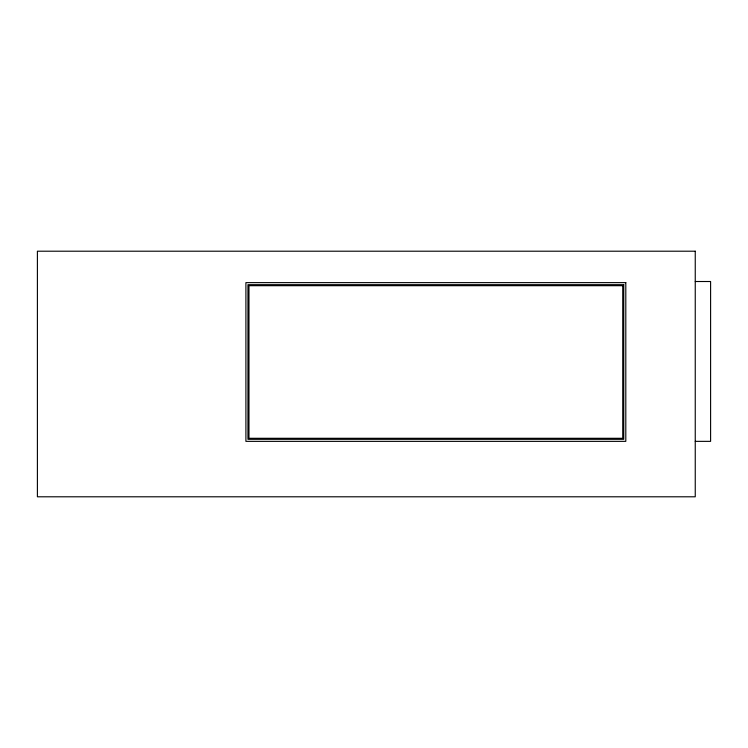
<?xml version="1.0" encoding="UTF-8"?>
<svg xmlns="http://www.w3.org/2000/svg" width="748" height="748" viewBox="0 0 748 748"><rect width="100%" height="100%" fill="white"/><g stroke="black" fill="none" stroke-linecap="round" stroke-linejoin="round"><path stroke-width="1.12" d="M695.247 281.51L710.6 281.51L710.6 441.357L695.247 441.357M695.247 251.206L37.4 251.206L37.4 496.794L695.247 496.794L695.247 251.206M625.805 282.632L245.905 282.632L245.905 441.357L625.805 441.357L625.805 282.632M623.757 284.679L247.943 284.679L247.943 439.31L623.757 439.31L623.757 284.679M622.738 285.699L248.972 285.699L248.972 438.291L622.738 438.291L622.738 285.699"/></g></svg>
